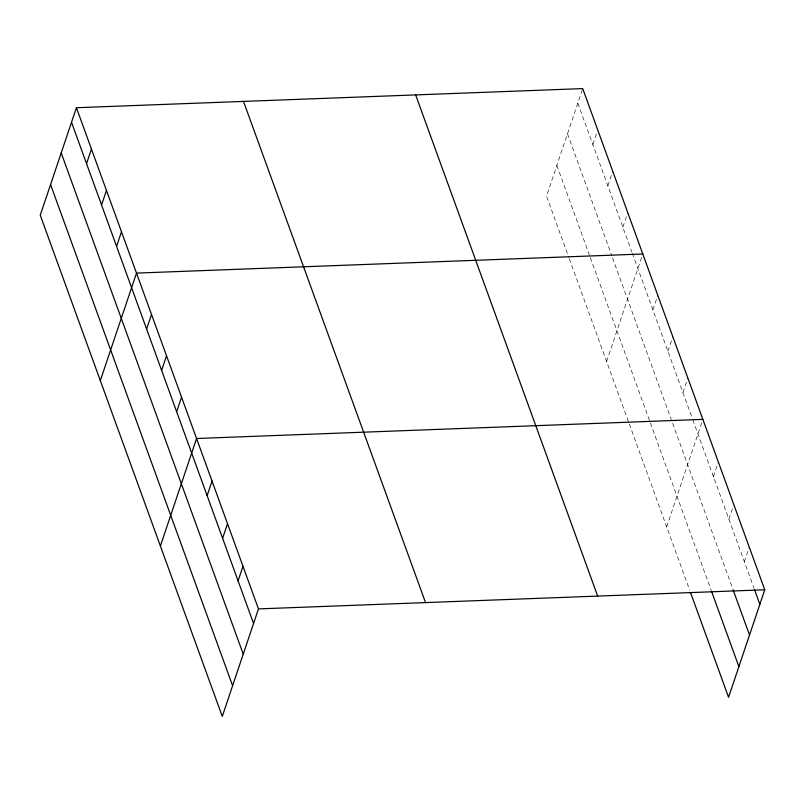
<?xml version="1.0" encoding="UTF-8"?>
<svg xmlns="http://www.w3.org/2000/svg" width="805" height="805" viewBox="0 0 805 805"><rect width="100%" height="100%" fill="white"/><g stroke="black" fill="none" stroke-linecap="round" stroke-linejoin="round"><path stroke-width="0.6" stroke-dasharray="4.03 3.02" d="M582.337 89.717L546.535 196.098L568.853 257.53M592.832 144.518L597.36 131.064M607.845 185.875L612.756 171.294M622.869 227.221L627.769 212.641M606.608 361.495L642.793 253.988M652.895 309.915L657.806 295.334M667.919 351.262L672.819 336.681M682.932 392.609L687.842 378.028M666.681 526.883L702.856 419.375M713.421 476.56L718.332 461.979M728.897 519.155L733.425 505.701M744.373 561.759L749.274 547.179M577.809 103.171L631.875 252.025M632.307 253.203L692.37 418.6M692.803 419.777L753.993 588.234M567.495 133.841L611.689 255.517M612.545 257.882L671.752 420.914M672.618 423.269L733.214 590.115M556.859 165.438L589.894 256.403M590.327 257.58L649.967 421.79M650.4 422.967L711.288 590.629M569.276 258.717L628.916 422.917M629.349 424.104L689.684 590.206"/><path stroke-width="1.21" d="M76.425 107.719L40.25 215.217L222.281 716.4L258.465 608.902L76.425 107.719L582.719 88.6L764.75 589.783L728.575 697.281L690.519 592.51M86.538 163.646L91.448 149.066M101.561 204.993L106.461 190.413M116.574 246.34L121.485 231.76M100.323 380.614L136.498 273.106L642.793 253.988M146.611 329.034L151.521 314.453M161.634 370.381L166.534 355.8M176.647 411.727L181.558 397.147M160.396 546.001L196.571 438.494L702.856 419.375M207.137 495.679L212.047 481.098M222.613 538.273L227.513 523.703M238.079 580.878L242.989 566.297M258.465 608.902L764.75 589.783M754.406 589.391L759.84 604.354M733.214 590.115L749.525 635.024M711.711 591.776L738.889 666.621M415.642 94.91L597.672 596.092M243.502 101.41L425.533 602.593M71.524 122.3L253.555 623.473M61.2 152.96L243.231 654.143M50.574 184.556L232.605 685.739"/></g></svg>
